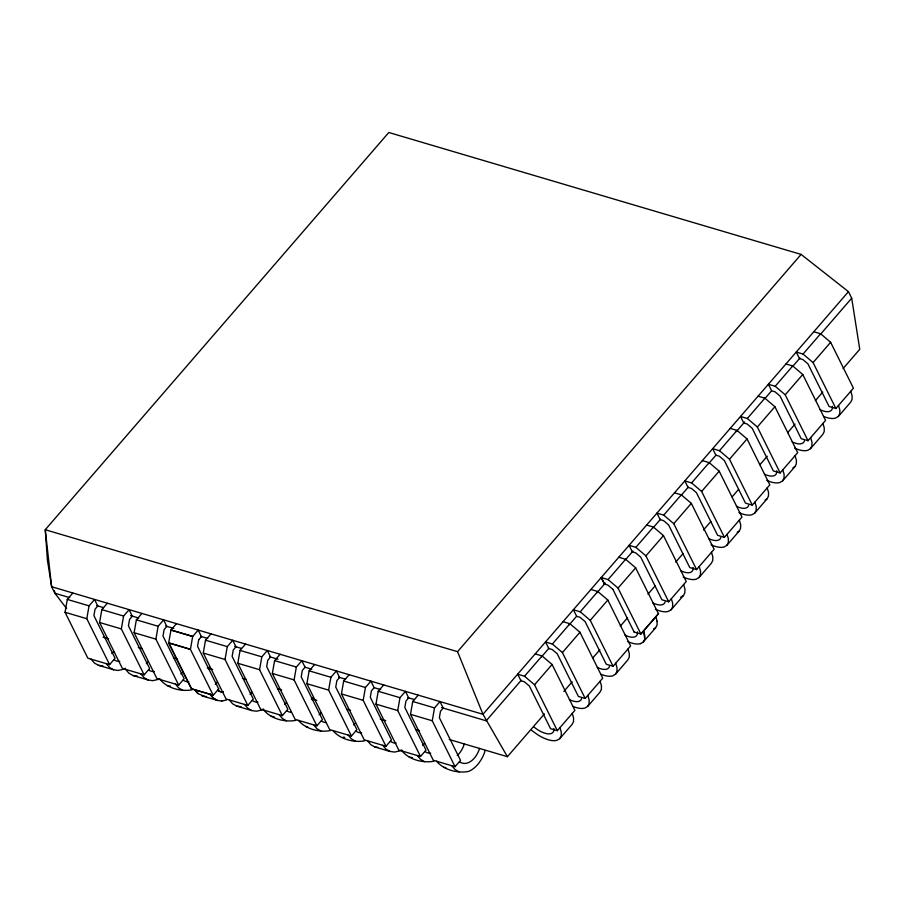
<?xml version="1.0" encoding="UTF-8"?>
<svg xmlns="http://www.w3.org/2000/svg" width="905" height="905" viewBox="0 0 905 905"><rect width="100%" height="100%" fill="white"/><g stroke="black" fill="none" stroke-linecap="round" stroke-linejoin="round"><path stroke-width="1.36" d="M644.733 639.224L644.801 635.468L643.557 630.989L644.812 639.247L643.263 641.996L655.627 627.81L653.614 628.918M657.087 621.26L657.098 625.038L655.548 627.787M109.596 664.621L86.801 618.703L89.052 605.841L94.539 599.506L97.774 606.022L95.036 609.201L93.905 615.626L115.082 658.274L109.596 664.621L87.842 658.184L65.047 612.278L67.298 599.415L72.773 593.069M144.133 674.836L121.338 628.918L123.589 616.056L129.076 609.721L132.311 616.237L129.573 619.416L128.442 625.841L149.619 668.49L144.133 674.836L122.379 668.399L99.584 622.493L101.835 609.631L107.322 603.284M178.67 685.051L155.886 639.134L158.126 626.271L163.613 619.936L166.848 626.452L164.11 629.62L162.991 636.057L184.156 678.705L178.67 685.051L156.916 678.614L134.121 632.708L136.372 619.835L141.859 613.5M218.761 688.841L213.207 695.266L191.453 688.829L168.669 642.912L170.977 629.982L192.731 636.407L198.218 630.072L201.396 636.668M198.715 639.767L197.528 646.272L218.693 688.92M247.812 705.402L225.028 659.485L227.279 646.623L232.755 640.288L236.001 646.803L233.252 649.982L232.132 656.408L253.298 699.056L247.812 705.402L226.058 698.965L203.274 653.059L205.514 640.197L211.001 633.851M282.36 715.617L259.565 669.7L261.817 656.838L267.303 650.503L270.538 657.019L267.79 660.186L266.67 666.623L287.835 709.271L282.36 715.617L260.595 709.181L237.811 663.275L240.051 650.412L245.538 644.066M316.897 725.833L294.102 679.915L296.354 667.053L301.84 660.718L305.076 667.234L302.327 670.401L301.207 676.838L322.384 719.486L316.897 725.833L295.143 719.396L272.348 673.49L274.6 660.616L280.075 654.281M351.434 736.048L328.639 690.13L330.891 677.268L336.377 670.933L339.613 677.449L336.875 680.617L335.744 687.053L356.921 729.702L351.434 736.048L329.68 729.611L306.885 683.694L309.137 670.831L314.623 664.496M385.971 746.263L363.188 700.346L365.428 687.483L370.914 681.137L374.15 687.664L371.412 690.832L370.292 697.269L391.458 739.917L385.971 746.263L364.217 739.826L341.423 693.909L343.674 681.046L349.16 674.711M420.508 756.467L397.725 710.561L399.976 697.698L405.451 691.352L408.687 697.879L405.949 701.047L404.829 707.484L425.995 750.132L420.508 756.467L398.754 750.041L375.971 704.124L378.211 691.262L383.697 684.927M455.057 766.682L432.262 720.776L434.513 707.914L440 701.567L443.235 708.095L440.486 711.262L439.366 717.699L460.532 760.347L455.057 766.682L433.291 760.257L410.508 714.339L412.748 701.477L418.234 695.142M208.58 669.338L209.236 667.087M312.259 699.904L312.915 697.653M484.956 750.98L484.367 753.017A28.519 18.496 -73.5 0 1 468.417 771.467C457.534 773.492 443.767 769.951 436.561 761.218M531.608 730.335L537.219 734.441A28.519 12.432 40.9 0 0 556.994 740.29L559.765 738.661L561.224 735.889L561.292 732.134L559.969 727.631M572.967 706.409A28.519 12.432 40.9 0 0 584.856 708.072L587.628 706.454L589.087 703.671L589.155 699.927L587.831 695.413M600.83 674.191A28.519 12.432 40.9 0 0 612.719 675.854L615.479 674.236L616.95 671.465L617.018 667.709L615.694 663.195M655.367 609.269A28.519 12.432 40.9 0 0 668.365 611.395L671.125 609.778L672.585 607.006L672.664 603.25L671.329 598.748M671.125 609.778L683.411 595.569L684.881 592.798L684.949 589.042L683.626 584.54M683.23 577.051A28.519 12.432 40.9 0 0 696.228 579.189L698.988 577.56L700.447 574.788L700.527 571.032L699.192 566.53M711.092 544.833A28.519 12.432 40.9 0 0 724.091 546.971L726.851 545.342L728.31 542.57L728.389 538.814L727.054 534.312M726.851 545.342L739.136 531.144L740.595 528.373L740.675 524.617L739.34 520.104M738.955 512.626A28.519 12.432 40.9 0 0 751.942 514.753L754.713 513.135L756.173 510.352L756.252 506.608L754.917 502.094M754.713 513.135L766.999 498.927L768.458 496.155L768.537 492.399L767.202 487.897M766.818 480.408A28.519 12.432 40.9 0 0 779.805 482.535L782.576 480.917L784.035 478.145L784.115 474.39L782.78 469.876M782.576 480.917L794.862 466.709L796.321 463.937L796.4 460.181L795.065 455.679M794.681 448.19A28.519 12.432 40.9 0 0 807.667 450.317L810.439 448.699L811.898 445.927L811.966 442.172L810.642 437.669M823.641 416.447A28.519 12.432 40.9 0 0 835.53 418.099L838.302 416.481L839.761 413.709L839.829 409.954L838.505 405.451M176.464 623.635L170.909 630.05L192.674 636.486L190.423 649.349L213.207 695.266M198.648 639.835L201.453 636.588M544.403 713.921L507.411 756.693L482.965 714.283L457.545 651.668L801.106 254.418L848.46 291.67L851.696 298.186L859.75 349.296L843.109 368.539M848.46 291.67L482.965 714.283L51.63 586.723L47.422 559.991L45.25 529.73L388.811 132.492L801.106 254.418M524.504 676.239L542.061 655.944L552.095 664.474L574.89 710.38L557.333 730.674L550.534 728.661L529.368 686.013L524.346 681.748L520.952 680.741L517.705 674.225L524.504 676.239L534.55 684.768L557.333 730.674M552.367 644.021L569.924 623.726L579.958 632.256L602.753 678.162L585.196 698.456L578.397 696.454L557.231 653.795L552.208 649.53L548.803 648.523L545.568 642.007L552.367 644.021L562.412 652.55L585.196 698.456M580.229 611.803L597.786 591.508L607.821 600.038L630.615 645.955L613.058 666.25L606.26 664.236L585.094 621.588L580.071 617.323L576.666 616.316L573.431 609.789L580.229 611.803L590.264 620.332L613.058 666.25M612.945 589.37L607.855 585.083L604.45 584.076L601.214 577.548L608.092 579.585L625.649 559.29L635.683 567.82L618.047 588.092L640.921 634.032L658.467 613.737L635.604 567.797M635.876 547.344L653.421 527.049L663.467 535.59L686.25 581.496L668.705 601.791L661.906 599.777L640.729 557.129L635.717 552.865L632.312 551.858L629.077 545.33L635.876 547.344L645.91 555.874L668.705 601.791M663.738 515.126L681.284 494.831L691.33 503.372L714.113 549.278L696.567 569.573L689.768 567.559L668.591 524.911L663.58 520.647L660.175 519.64L656.94 513.124L663.738 515.126L673.773 523.667L696.567 569.573M691.601 482.919L709.147 462.625L719.192 471.154L741.976 517.06L724.43 537.355L717.631 535.341L696.454 492.693L691.443 488.429L688.038 487.422L684.802 480.906L691.601 482.919L701.635 491.449L724.43 537.355M719.464 450.701L737.009 430.407L747.044 438.936L769.838 484.842L752.293 505.137L745.494 503.135L724.317 460.475L719.294 456.211L715.9 455.204L712.665 448.688L719.464 450.701L729.498 459.231L752.293 505.137M747.326 418.483L764.872 398.189L774.906 406.718L797.701 452.636L780.155 472.93L773.356 470.917L752.179 428.269L747.157 424.004L743.763 422.997L740.528 416.47L747.326 418.483L757.361 427.013L780.155 472.93M775.189 386.265L792.735 365.971L802.769 374.5L825.564 420.418L808.018 440.712L801.208 438.699L780.042 396.051L775.019 391.786L771.626 390.779L768.39 384.252L775.189 386.265L785.223 394.795L808.018 440.712M803.052 354.047L820.597 333.753L830.632 342.294L853.426 388.2L835.869 408.494L829.071 406.481L807.905 363.833L802.882 359.568L799.488 358.561L796.253 352.045L803.052 354.047L813.086 362.588L835.869 408.494M521.28 680.243L486.2 720.799L441.583 707.608M541.575 656.77L548.962 648.229M569.268 624.755L576.655 616.215M596.961 592.741L605.264 583.125M625.57 559.652L632.957 551.111M653.263 527.638L660.639 519.097M680.945 495.623L688.332 487.082M708.638 463.609L716.025 455.068M736.331 431.583L744.634 421.979M764.94 398.505L771.399 391.039M792.633 366.491L800.009 357.95M820.315 334.477L851.696 298.186M534.55 684.768L552.095 664.474M562.412 652.55L579.958 632.256M590.264 620.332L607.821 600.038M645.91 555.874L663.467 535.59M673.773 523.667L691.33 503.372M701.635 491.449L719.192 471.154M729.498 459.231L747.044 438.936M757.361 427.013L774.906 406.718M785.223 394.795L802.769 374.5M813.086 362.588L830.632 342.294M563.826 691.465L572.152 681.838M592.492 658.32L599.891 649.756M620.23 626.237L627.629 617.685M647.98 594.155L655.378 585.603M675.718 562.084L683.117 553.532M703.468 530.002L710.866 521.45M732.134 496.856L738.604 489.367M759.872 464.774L767.27 456.222M787.622 432.703L795.02 424.14M815.36 400.621L822.758 392.069M658.388 613.714L640.842 634.009L634.043 631.995M559.765 738.661L572.051 724.464L573.51 721.692L573.578 717.937L572.254 713.423M587.628 706.454L599.913 692.246L601.373 689.474L601.44 685.719L600.117 681.216M615.479 674.236L627.765 660.028L629.235 657.256L629.303 653.5L627.98 648.998M698.988 577.56L711.273 563.351L712.733 560.58L712.812 556.835L711.477 552.322M810.439 448.699L822.724 434.49L824.183 431.719L824.263 427.963L822.928 423.461M838.302 416.481L850.587 402.273L852.046 399.501L852.114 395.745L850.791 391.243M792.927 467.84L794.862 466.709M765.064 500.058L766.999 498.927M737.202 532.276L739.136 531.144M680.65 597.198L683.411 595.569M640.502 643.613L643.342 642.018M192.03 689.825C181.158 691.861 167.38 688.32 160.174 679.576M221.782 701.081L226.635 699.961M295.72 720.391C284.837 722.428 271.07 718.887 263.864 710.142M330.257 730.607C319.375 732.643 305.607 729.102 298.401 720.357M364.794 740.822C353.912 742.847 340.144 739.317 332.938 730.573M433.88 761.252C422.997 763.277 409.23 759.748 402.024 751.003M91.1 659.145L94.358 662.98L98.385 665.288L102.932 665.944M98.385 665.288L113.611 669.791L118.159 670.447L122.956 669.395A28.519 18.496 -73.5 0 0 125.354 668.252M125.637 669.361L128.895 673.196L132.922 675.503L137.47 676.148M132.922 675.503L148.149 680.006L152.696 680.662L157.493 679.61A28.519 18.496 -73.5 0 0 159.891 678.467M167.459 685.719L170.479 686.148M204.078 696.137L197.969 693.615L194.722 689.791L198.037 693.547M204.01 696.217L201.996 695.934L217.291 700.357L213.263 698.049L210.017 694.226M205.016 696.364L206.544 696.579M221.838 701.013L217.223 700.436L213.207 698.128L209.949 694.293M229.327 699.927L232.574 703.762L236.601 706.07L241.149 706.726M236.601 706.07L251.828 710.572L256.387 711.228L261.183 710.176A28.519 18.496 -73.5 0 0 263.581 709.034M271.138 716.285L274.158 716.715M305.686 726.5L307.689 726.783M343.244 737.145L344.771 737.36M367.475 740.788L370.733 744.611L374.76 746.93L377.781 747.36M374.76 746.93L389.987 751.433L394.535 752.078L399.331 751.037A28.519 18.496 -73.5 0 0 401.73 749.894M409.298 757.134L412.318 757.576M443.835 767.35L445.848 767.644M813.799 331.75L820.597 333.753M785.936 363.957L792.735 365.971M758.073 396.175L764.872 398.189M730.211 428.393L737.009 430.407M702.348 460.611L709.147 462.625M674.485 492.829L681.284 494.831M646.623 525.047L653.421 527.049M618.76 557.254L625.649 559.29M590.988 589.494L597.786 591.508M563.125 621.712L569.924 623.726M535.262 653.93L542.061 655.944M457.545 651.668L45.25 529.73L51.63 586.723L54.866 593.239L66.619 608.567M69.742 597.639L54.866 593.239L54.447 590.569M96.79 605.637L103.543 607.64M130.591 615.638L138.703 618.036M165.739 626.034L173.862 628.432M200.899 636.43L207.664 638.432M234.7 646.419L241.465 648.421M269.86 656.826L277.971 659.225M305.019 667.223L311.773 669.214M338.821 677.212L345.574 679.214M373.969 687.608L380.734 689.61M407.782 697.608L414.535 699.61M205.514 640.197L227.279 646.623M240.051 650.412L261.817 656.838M274.6 660.616L296.354 667.053M309.137 670.831L330.891 677.268M343.674 681.046L365.428 687.483M378.211 691.262L399.976 697.698M412.748 701.477L434.513 707.914M67.298 599.415L89.052 605.841M101.835 609.631L123.589 616.056M136.372 619.835L158.126 626.271M203.274 653.059L225.028 659.485M237.811 663.275L259.565 669.7M272.348 673.49L294.102 679.915M306.885 683.694L328.639 690.13M341.423 693.909L363.188 700.346M375.971 704.124L397.725 710.561M410.508 714.339L432.262 720.776M65.047 612.278L86.801 618.703M99.584 622.493L121.338 628.918M134.121 632.708L155.886 639.134M168.669 642.912L190.423 649.349L168.726 642.844L191.521 688.75L213.275 695.187M103.17 637.143L108.577 638.738M138.318 647.539L142.379 648.738M173.477 657.935L177.527 659.134M207.268 667.924L212.675 669.53M242.427 678.32L246.477 679.519M277.575 688.716L281.636 689.915M311.377 698.717L316.784 700.312M346.525 709.113L350.586 710.312M380.326 719.102L385.734 720.708M415.474 729.498L419.535 730.697M449.276 739.498L507.411 756.693M459.073 771.863L455.045 769.544L451.787 765.721M424.524 761.648L420.508 759.329L417.25 755.505M389.987 751.433L385.96 749.114L382.713 745.29M355.45 741.218L351.423 738.91L348.176 735.075M320.913 731.002L316.886 728.695L313.628 724.86M286.376 720.787L282.349 718.48L279.091 714.645M251.828 710.572L247.812 708.264L244.554 704.441M182.686 690.221L178.658 687.913L175.412 684.078M148.149 680.006L144.121 677.698L140.875 673.863M113.611 669.791L109.584 667.483L106.326 663.659M608.013 579.562L618.126 588.114M612.866 589.347L634.122 632.018M601.293 577.571L604.529 584.098M47.422 559.991L48.508 562.163M655.763 616.758L657.166 621.283M479.582 748.356A19.265 12.489 -73.5 0 1 459.502 761.739M464.356 743.842A19.265 12.489 -73.5 0 1 457.217 755.528M257.959 702.133A19.265 12.489 -73.5 0 1 252.269 700.447M251.884 692.325A19.265 12.489 -73.5 0 1 249.984 694.248M361.581 732.779A19.265 12.489 -73.5 0 1 355.88 731.093M355.495 722.971A19.265 12.489 -73.5 0 1 353.606 724.894M223.422 691.918A19.265 12.489 -73.5 0 1 217.72 690.232M215.447 684.033A19.265 12.489 -73.5 0 0 217.336 682.11A19.265 12.489 -73.5 0 1 215.379 684.112M430.656 753.198A19.265 12.489 -73.5 0 1 424.965 751.523M424.569 743.401A19.265 12.489 -73.5 0 1 422.68 745.324M223.354 691.997A19.265 12.489 -73.5 0 1 217.664 690.311M396.119 742.994A19.265 12.489 -73.5 0 1 390.417 741.308M326.015 722.575A19.265 12.489 -73.5 0 1 321.343 720.878M320.958 712.755A19.265 12.489 -73.5 0 1 319.058 714.679M291.478 712.359A19.265 12.489 -73.5 0 1 286.806 710.663M286.421 702.54A19.265 12.489 -73.5 0 1 284.521 704.463M154.28 671.567A19.265 12.489 -73.5 0 1 148.578 669.881M148.194 661.759A19.265 12.489 -73.5 0 1 146.305 663.682M119.743 661.351A19.265 12.489 -73.5 0 1 114.041 659.666M113.657 651.543A19.265 12.489 -73.5 0 1 111.756 653.467M188.817 681.782A19.265 12.489 -73.5 0 1 183.115 680.096M182.731 671.974A19.265 12.489 -73.5 0 1 180.842 673.897M553.894 728.502A19.265 8.394 40.9 0 1 534.12 727.145M581.587 698.671A19.265 8.394 40.9 0 1 569.381 699.644M609.438 666.453A19.265 8.394 40.9 0 1 597.243 667.426M640.582 643.636A28.519 12.432 40.9 0 1 627.584 641.509M637.471 631.86A19.265 8.394 40.9 0 1 625.106 635.22M665.085 601.995A19.265 8.394 40.9 0 1 652.89 602.979M832.43 406.322A19.265 8.394 40.9 0 1 820.066 409.682M804.398 440.916A19.265 8.394 40.9 0 1 792.203 441.9M776.705 470.758A19.265 8.394 40.9 0 1 764.34 474.107M748.673 505.352A19.265 8.394 40.9 0 1 736.478 506.325M720.81 537.57A19.265 8.394 40.9 0 1 708.615 538.543M693.117 567.401A19.265 8.394 40.9 0 1 680.752 570.761"/></g></svg>
